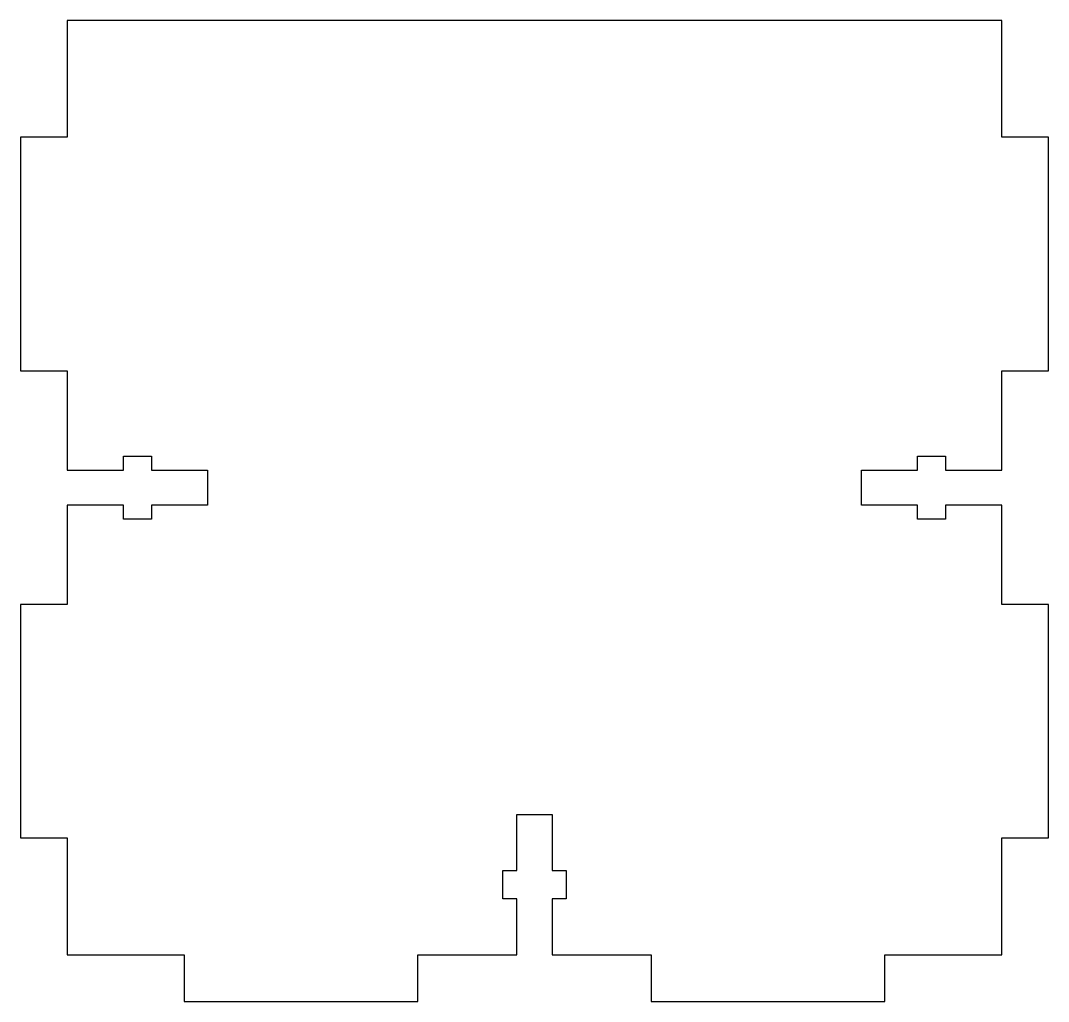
# Model space of a CAD drawing. Header units: millimetres. Extents: x -84 to 4, y -14 to 70.
import ezdxf

# ---------------------------------------------------------------- set-up
doc = ezdxf.new("R2010")
doc.units = ezdxf.units.MM

msp = doc.modelspace()

# ---------------------------------------------------------------- linework, layer by layer
msp.add_lwpolyline([(0, 28.5), (-4.8, 28.5), (-4.8, 27.3), (-7.2, 27.3), (-7.2, 28.5), (-12, 28.5), (-12, 31.5), (-7.2, 31.5), (-7.2, 32.7), (-4.8, 32.7), (-4.8, 31.5), (0, 31.5), (0, 40), (4, 40), (4, 60), (0, 60), (0, 70), (-80, 70), (-80, 60), (-84, 60), (-84, 40), (-80, 40), (-80, 31.5), (-75.2, 31.5), (-75.2, 32.7), (-72.8, 32.7), (-72.8, 31.5), (-68, 31.5), (-68, 28.5), (-72.8, 28.5), (-72.8, 27.3), (-75.2, 27.3), (-75.2, 28.5), (-80, 28.5), (-80, 20), (-84, 20), (-84, 0), (-80, 0), (-80, -10), (-70, -10), (-70, -14), (-50, -14), (-50, -10), (-41.5, -10), (-41.5, -5.2), (-42.7, -5.2), (-42.7, -2.8), (-41.5, -2.8), (-41.5, 2), (-38.5, 2), (-38.5, -2.8), (-37.3, -2.8), (-37.3, -5.2), (-38.5, -5.2), (-38.5, -10), (-30, -10), (-30, -14), (-10, -14), (-10, -10), (0, -10), (0, 0), (4, 0), (4, 20), (0, 20)], close=True)

doc.saveas('drawing.dxf')
